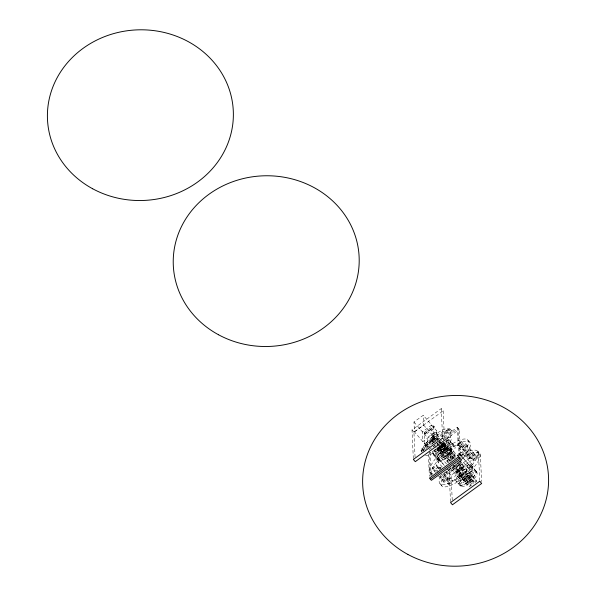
<?xml version="1.0" encoding="UTF-8"?>
<svg xmlns="http://www.w3.org/2000/svg" width="596" height="596" viewBox="0 0 596 596"><rect width="100%" height="100%" fill="white"/><g stroke="black" fill="none" stroke-linecap="round" stroke-linejoin="round"><path stroke-width="0.45" stroke-dasharray="2.98 2.23" d="M432.823 444.154L432.249 443.491L422.646 449.905A2.168 0.7 -40.8 0 1 420.888 450.3A2.168 0.7 -40.8 0 1 422.557 448.192L432.122 440.63L433.031 434.976A2.168 0.7 -40.8 0 1 434.693 432.86A2.168 0.7 -40.8 0 1 436.436 432.48L438.358 437.166L447.968 430.752L447.387 430.081L437.784 436.495L438.358 437.166M422.422 451.06A2.168 0.7 -40.8 0 1 421.506 450.725A2.168 0.7 -40.8 0 1 423.13 448.863L432.696 441.293L433.605 435.639A2.168 0.7 -40.8 0 1 435.266 433.53A2.168 0.7 -40.8 0 1 437.017 433.143M437.062 444.661L437.181 443.953M437.747 440.422L437.918 439.356L447.469 431.802A2.168 0.7 -40.8 0 0 449.146 429.686A2.168 0.7 -40.8 0 0 447.402 430.074M437.866 443.916L437.978 443.208M442.277 466.981L436.227 459.963L437.911 457.832L440.727 457.214L446.777 464.232M436.227 459.963L439.043 459.345L440.727 457.214M438.157 472.583L436.719 470.915L439.416 467.517L441.174 467.13L442.612 468.799M456.916 445.406L459.613 442.008L461.378 441.621L472.874 454.957L470.177 458.361L468.419 458.741L456.916 445.406L458.682 445.018L461.378 441.621M441.174 467.13L438.485 470.535L436.719 470.915M458.808 456.99L457.37 455.322L459.054 453.198L461.87 452.58L473.373 465.916L471.689 468.039L468.866 468.657L460.999 459.531M457.37 455.322L460.187 454.703L461.87 452.58M450.308 468.329L448.624 470.453L445.808 471.071M446.285 471.63L447.723 473.298L449.406 471.168L452.222 470.549L449.801 467.748M447.723 473.298L450.539 472.68L452.222 470.549M440.355 475.131L448.222 484.257L450.911 480.853L452.677 480.465L444.81 471.339M468.419 458.741L471.108 455.344L472.874 454.957M448.222 484.257L449.98 483.87L452.677 480.465M468.866 468.657L470.549 466.534L473.373 465.916M442.076 437.196L448.043 432.473A2.168 0.7 -40.8 0 0 449.727 430.357A2.168 0.7 -40.8 0 0 447.976 430.737M429.984 445.853L427.853 447.417L414.436 431.854L413.989 422.013L423.249 415.263L436.659 430.826L437.106 440.66M413.319 458.518L412.015 429.917L441.249 408.603L443.171 410.823L444.422 438.5M415.062 457.05L413.937 432.145L443.171 410.823M414.436 431.854L423.696 425.104L423.249 415.263M424.27 432.54L433.53 425.79L434.298 426.684L434.365 428.159L425.104 434.909L425.037 433.434L424.27 432.54L424.851 445.331L425.618 446.225L434.879 439.468L434.812 437.993L425.551 444.75L425.618 446.225M425.037 433.434L434.298 426.684M424.337 434.022L433.597 427.265M427.853 447.417L427.407 437.576L436.659 430.826M424.784 443.856L434.044 437.106M424.851 445.331L434.112 438.582L433.53 425.79M436.175 447.7L432.54 443.484L434.998 441.688L434.938 440.444L437.375 438.671L439.2 440.779M441.07 444.132L437.434 439.908L439.893 438.12M443.856 437.114L457.348 427.272L459.263 429.5L460.522 457.169M439.252 442.023L441.1 440.682L441.04 439.453M429.075 449.704L441.815 440.414M444.81 438.224L458.309 428.382L459.561 456.059M445.771 439.334L459.263 429.5M443.595 442.433L441.77 443.759L441.822 445.003L437.151 448.416L437.203 449.645L438.351 450.978L440.809 449.183L439.662 447.849L439.721 449.093L440.869 450.427L443.305 448.646L443.245 447.41L442.098 446.076L446.777 442.664L446.717 441.435L442.046 444.847L443.193 446.18L445.652 444.385L444.504 443.052L444.556 444.281L445.704 445.614L443.245 447.41M438.351 450.978L438.298 449.749L440.757 447.954L440.697 446.709L443.133 444.936L443.193 446.18M437.203 449.645L441.882 446.233L441.934 447.477M439.721 449.093L444.37 445.696L444.318 444.46M454.197 458.48L447.536 450.762L447.447 448.795L449.883 447.015L457.75 456.141M447.536 450.762L449.973 448.982L449.883 447.015M435.534 472.472L432.51 468.963L432.458 467.733L436.354 464.895L439.982 469.104M461.691 446.419L465.588 443.573L477.083 456.908L477.143 458.138L473.239 460.984L461.744 447.648L461.691 446.419L473.187 459.754L473.239 460.984M432.51 468.963L436.406 466.124L436.354 464.895M461.744 447.648L465.64 444.802L465.588 443.573M459.039 464.098L461.475 462.325L461.386 460.358L458.95 462.131L459.039 464.098L457.601 462.429M450.487 501.638L449.19 473.045L478.424 451.723L480.339 453.951L481.598 481.62M452.237 500.171L451.105 475.265L480.339 453.951M447.849 478.23L447.901 479.46L444.005 482.298L443.953 481.069L447.849 478.23L443.61 473.313M473.187 459.754L477.083 456.908M462.056 475.116L462.146 477.083L459.71 478.856L459.62 476.889L462.056 475.116L453.586 465.282M454.472 465.439L471.458 485.151L469 486.947L468.948 485.718L471.406 483.922L471.347 482.678L473.783 480.905L458.004 462.6M457.46 463.137L473.842 482.142L476.301 480.354L459.918 461.349M476.301 480.354L476.353 481.583L473.894 483.371L456.908 463.666M424.427 449.771L423.22 450.569L422.646 449.905M425.022 449.369L425.626 448.967M426.222 448.565L426.825 448.162M460.969 455.418L463.785 454.8L462.109 456.923L460.693 457.236M467.659 439.9L469.581 442.12M477.247 451.016L479.162 453.236M465.64 444.802L477.143 458.138M450.203 429.135L451.351 430.468M449.116 429.552L449.689 430.223M459.613 442.008L471.108 455.344M447.469 431.802L448.043 432.473M458.682 445.018L470.177 458.361M448.766 439.386L454.77 446.344M470.982 465.148L475.846 470.795M475.638 470.982L476.785 472.315M459.054 453.198L470.549 466.534M460.187 454.703L471.689 468.039M436.406 432.338L436.98 433.009M449.973 448.982L456.633 456.707M460.261 460.917L461.475 462.325M443.536 442.344L455.672 456.417M442.984 442.865L455.724 457.646M458.756 461.17L476.353 481.583M447.447 448.795L455.314 457.922M436.004 436.391L437.978 438.693M439.803 441.487L441.621 443.595M442.232 444.303L454.368 458.376M441.681 444.839L453.817 458.913M433.031 434.976L433.605 435.639M433.076 435.84L434.611 437.62M423.696 425.104L436.525 439.99M440.526 444.661L452.655 458.741M443.305 448.646L442.157 447.313L442.098 446.076M439.975 445.197L452.714 459.978M455.746 463.502L473.343 483.915M434.112 438.582L434.879 439.468M440.697 446.709L439.55 445.376L439.61 446.62L440.757 447.954M434.938 440.444L436.764 442.56M437.367 443.26L439.185 445.376M439.796 446.076L451.932 460.157M455.567 464.381L471.347 482.678M436.816 443.797L451.381 460.693M455.024 464.917L471.406 483.922M431.213 437.479L432.748 439.259M438.693 447.142L450.829 461.215M432.122 440.63L432.696 441.293M437.538 446.97L450.278 461.758M453.31 465.275L470.907 485.688M431.348 440.481L433.27 442.709M453.064 466.549L462.146 477.083M437.151 448.416L438.298 449.749M436.786 448.408L448.922 462.489M452.565 466.705L468.948 485.718M413.989 422.013L427.407 437.576M448.371 463.01L435.624 448.229A10.542 3.397 -40.8 0 0 439.93 450.978A10.542 3.397 -40.8 0 0 450.926 440.459A10.542 3.397 -40.8 0 0 445.167 439.051M452.014 467.234L469 486.947M451.753 467.763L459.62 476.889M450.025 467.629L459.71 478.856M437.911 457.832L444.564 465.558M447.589 469.067L449.406 471.168M439.043 459.345L444.489 465.662M447.514 469.171L450.539 472.68M432.942 453.303L434.089 454.636M459.814 484.898L460.969 486.232M412.015 429.917L413.937 432.145M433.665 454.979L438.529 460.626M449.19 473.045L451.105 475.265M454.741 479.437L459.605 485.077M439.416 467.517L441.331 469.737M444.258 473.135L450.911 480.853M422.571 448.185L423.145 448.848M436.406 466.124L439.431 469.633M443.066 473.842L447.901 479.46M441.509 474.043L449.98 483.87M420.925 450.434L421.499 451.098M432.458 467.733L436.086 471.943M439.714 476.159L443.953 481.069M438.559 475.981L444.005 482.298M430.431 472.643L432.353 474.863M440.012 483.751L441.934 485.978M436.436 432.487L437.784 436.495M432.249 443.491L432.42 443.99M433.18 446.248L433.426 447M478.424 451.723L479.72 480.324M473.783 480.905L473.842 482.142M457.348 427.272L458.644 455.865M445.652 444.385L445.704 445.614M444.206 441.986L444.258 443.23M441.249 408.603L442.552 437.196M441.986 443.603L442.046 444.847M440.809 449.183L440.869 450.427M439.364 446.799L439.423 448.028M437.375 438.671L437.434 439.908M430.111 452.662L431.161 475.72M429.157 451.552L430.245 475.533M428.368 454.13L429.373 476.264M460.537 455.903A24.801 7.986 -40.8 0 1 477.515 456.357A24.801 7.986 -40.8 0 1 450.978 482.216A24.801 7.986 -40.8 0 1 442.076 473.894M432.979 473.552A24.801 7.986 -40.8 0 1 437.829 456.007A24.801 7.986 -40.8 0 1 464.858 438.984A24.801 7.986 -40.8 0 1 460.633 456.134M421.625 452.073A18.603 5.99 -40.8 0 1 442.225 430.17A18.603 5.99 -40.8 0 1 445.719 440.422M443.253 443.074A18.603 5.99 -40.8 0 1 429.828 452.863M423.249 450.963A18.603 5.99 -40.8 0 1 444.318 431.064A18.603 5.99 -40.8 0 1 448.274 440.027A18.603 5.99 -40.8 0 1 425.343 455.709M461.848 458.533A24.801 7.986 -40.8 0 1 478.573 460.544A24.801 7.986 -40.8 0 1 447.79 486.44A24.801 7.986 -40.8 0 1 450.621 467.979M431.884 474.26A24.801 7.986 -40.8 0 1 451.239 448.132A24.801 7.986 -40.8 0 1 469.924 447.246A24.801 7.986 -40.8 0 1 442.411 473.76M445.517 441.182A10.817 3.487 -40.8 0 1 448.84 445.249A10.817 3.487 -40.8 0 1 436.123 455.21A10.817 3.487 -40.8 0 1 436.272 448.416M445.637 441.189A10.542 3.397 -40.8 0 1 448.713 445.391A10.542 3.397 -40.8 0 1 436.071 454.949A10.542 3.397 -40.8 0 1 437.308 447.484M433.583 442.821A3.099 0.998 -40.8 0 1 434.082 440.749A3.099 0.998 -40.8 0 1 437.397 438.514A3.099 0.998 -40.8 0 1 437.352 440.273M434.976 442.329A3.099 0.998 -40.8 0 1 434.521 442.567M445.227 439.543A10.542 3.397 -40.8 0 1 448.289 442.91A10.542 3.397 -40.8 0 1 437.963 452.468A10.542 3.397 -40.8 0 1 432.838 451.001M439.923 442.724A10.542 3.397 -40.8 0 1 440.66 442.165M439.826 460.06L438.142 462.183L440.958 461.565L442.642 459.442L439.826 460.06M461.527 444.229L458.838 447.633L460.596 447.246L463.293 443.841L461.527 444.229M448.997 478.633L446.3 482.03L448.065 481.642L450.755 478.245L448.997 478.633M469.194 453.124L466.504 456.521L468.262 456.134L470.959 452.737L469.194 453.124M468.635 464.306L466.951 466.437L469.767 465.819L471.451 463.688L468.635 464.306M431.683 425.045L422.422 431.795L422.869 441.636L432.13 434.886L431.683 425.045M451.805 449.242L449.369 451.016L449.458 452.982L451.895 451.209L451.805 449.242M450.181 453.526L447.745 455.299L447.805 456.543L445.346 458.339L445.398 459.568L447.857 457.773L447.916 459.017L450.353 457.236L450.293 455.992L452.751 454.204L452.699 452.975L450.241 454.763L450.181 453.526M452.096 455.746L449.66 457.527L449.719 458.764L447.261 460.559L447.313 461.788L449.771 459.993L449.831 461.237L452.267 459.456L452.208 458.22L454.666 456.424L454.614 455.195L452.155 456.99L452.096 455.746M438.269 467.115L434.372 469.961L434.424 471.19L438.321 468.344L438.269 467.115M467.502 445.793L463.606 448.639L463.658 449.868L467.562 447.022L467.502 445.793M459.762 464.642L457.326 466.415L457.385 467.659L454.927 469.447L454.979 470.676L457.437 468.888L457.497 470.125L459.933 468.352L459.874 467.108L462.332 465.32L462.28 464.09L459.821 465.878L459.762 464.642M445.935 476.003L442.038 478.849L442.09 480.078L445.987 477.24L445.935 476.003M475.168 454.688L471.272 457.527L471.324 458.764L475.221 455.918L475.168 454.688M461.677 466.862L459.24 468.635L459.3 469.879L456.841 471.674L456.894 472.904L459.352 471.108L459.412 472.352L461.848 470.572L461.788 469.335L464.247 467.54L464.195 466.31L461.736 468.106L461.677 466.862M460.134 472.889L457.698 474.669L457.788 476.636L460.224 474.856L460.134 472.889M468.858 475.191L466.422 476.971L466.482 478.208L464.023 480.003L464.075 481.233L466.534 479.437L466.593 480.681L469.03 478.908L468.97 477.664L471.436 475.869L471.376 474.639L468.918 476.435L468.858 475.191M470.013 476.524L467.577 478.305L467.629 479.542L465.171 481.337L465.23 482.566L467.689 480.778L467.741 482.015L470.177 480.242L470.125 478.998L472.583 477.202L472.524 475.973L470.065 477.768L470.013 476.524M434.26 441.748A3.099 0.998 -40.8 0 0 437.404 438.023A3.099 0.998 -40.8 0 0 433.396 440.213A3.099 0.998 -40.8 0 0 434.26 441.748M441.562 456.782A10.817 3.487 -40.8 0 0 452.543 443.789A10.817 3.487 -40.8 0 0 438.552 451.425A10.817 3.487 -40.8 0 0 441.562 456.782M443.007 453.452A4.932 1.587 -40.8 0 0 448.006 447.529A4.932 1.587 -40.8 0 0 441.636 451.008A4.932 1.587 -40.8 0 0 443.007 453.452M460.201 478.409A10.817 3.487 -40.8 0 0 471.183 465.416A10.817 3.487 -40.8 0 0 457.192 473.053A10.817 3.487 -40.8 0 0 460.201 478.409M461.647 475.079A4.932 1.587 -40.8 0 0 466.653 469.156A4.932 1.587 -40.8 0 0 460.276 472.635A4.932 1.587 -40.8 0 0 461.647 475.079M465.141 483.9A10.542 3.397 -40.8 0 0 475.839 471.235A10.542 3.397 -40.8 0 0 462.205 478.677A10.542 3.397 -40.8 0 0 465.141 483.9M466.288 485.233A10.542 3.397 -40.8 0 0 476.986 472.568A10.542 3.397 -40.8 0 0 463.353 480.011A10.542 3.397 -40.8 0 0 466.288 485.233M465.074 484.056A10.817 3.487 -40.8 0 0 476.055 471.063A10.817 3.487 -40.8 0 0 462.056 478.7A10.817 3.487 -40.8 0 0 465.074 484.056M466.519 480.726A4.932 1.587 -40.8 0 0 471.518 474.803A4.932 1.587 -40.8 0 0 465.148 478.283A4.932 1.587 -40.8 0 0 466.519 480.726M461.677 480.123A10.817 3.487 -40.8 0 0 472.658 467.122A10.817 3.487 -40.8 0 0 458.667 474.766A10.817 3.487 -40.8 0 0 461.677 480.123M463.599 482.343A10.817 3.487 -40.8 0 0 474.58 469.35A10.817 3.487 -40.8 0 0 460.581 476.986A10.817 3.487 -40.8 0 0 463.599 482.343M440.571 450.628A4.932 1.587 -40.8 0 0 445.577 444.705A4.932 1.587 -40.8 0 0 439.2 448.185A4.932 1.587 -40.8 0 0 440.571 450.628M443.99 459.605A10.817 3.487 -40.8 0 0 454.972 446.605A10.817 3.487 -40.8 0 0 440.98 454.249A10.817 3.487 -40.8 0 0 443.99 459.605M445.443 456.275A4.932 1.587 -40.8 0 0 450.442 450.353A4.932 1.587 -40.8 0 0 444.065 453.832A4.932 1.587 -40.8 0 0 445.443 456.275M440.6 455.672A10.817 3.487 -40.8 0 0 451.582 442.672A10.817 3.487 -40.8 0 0 437.591 450.315A10.817 3.487 -40.8 0 0 440.6 455.672M442.515 457.892A10.817 3.487 -40.8 0 0 453.496 444.899A10.817 3.487 -40.8 0 0 439.505 452.535A10.817 3.487 -40.8 0 0 442.515 457.892M431.839 437.36A1.237 0.402 -40.8 0 0 433.098 435.87A1.237 0.402 -40.8 0 0 431.497 436.749A1.237 0.402 -40.8 0 0 431.839 437.36M433.374 439.14A1.237 0.402 -40.8 0 0 434.633 437.65A1.237 0.402 -40.8 0 0 433.031 438.522A1.237 0.402 -40.8 0 0 433.374 439.14M432.92 440.191A3.099 0.998 -40.8 0 0 436.063 436.466A3.099 0.998 -40.8 0 0 432.055 438.656A3.099 0.998 -40.8 0 0 432.92 440.191"/><path stroke-width="0.89" d="M430.409 479.221L459.643 457.899M442.59 438.12L413.356 459.442L415.278 461.662L444.512 440.34L442.59 438.12M458.689 456.789L429.455 478.111L431.37 480.331L460.604 459.017L458.689 456.789M479.765 481.24L450.531 502.562L452.446 504.782L481.68 483.468L479.765 481.24M92.656 188.761A92.998 85.347 -2.6 0 0 233.364 115.818A92.998 85.347 -2.6 0 0 95.151 40.908A92.998 85.347 -2.6 0 0 92.656 188.761M218.486 334.736A92.998 85.347 -2.6 0 0 359.194 261.786A92.998 85.347 -2.6 0 0 220.974 186.876A92.998 85.347 -2.6 0 0 218.486 334.736M407.88 554.436A92.998 85.347 -2.6 0 0 548.581 481.493A92.998 85.347 -2.6 0 0 410.368 406.584A92.998 85.347 -2.6 0 0 407.88 554.436"/></g></svg>
